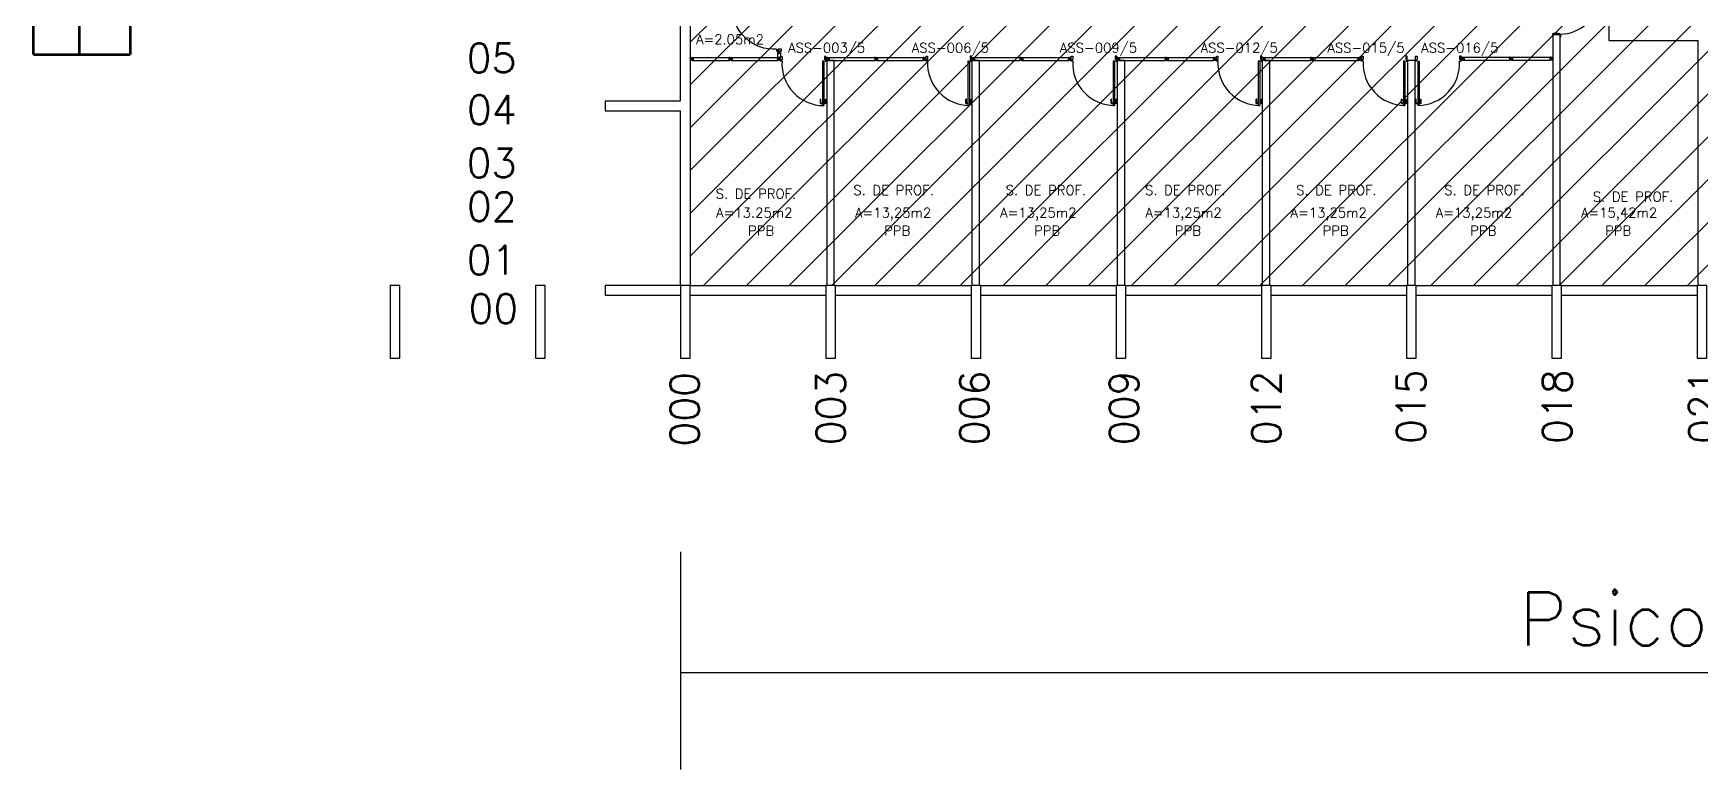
# Model space of a CAD drawing. Extents: x -248 to -11, y 347 to 447.
# Drawn here: x -247.64 to -213.19, y 351.06 to 366.27 of the extents above; entities that cross this region are included whole.
import ezdxf
from ezdxf.enums import TextEntityAlignment as Align

# ---------------------------------------------------------------- set-up
doc = ezdxf.new("R2010")
doc.units = 0
doc.header["$LTSCALE"] = 0.02
doc.header["$MEASUREMENT"] = 0
doc.header["$PDMODE"] = 99
doc.layers.get('0').update_dxf_attribs({"linetype": 'CONTINUOUS'})
doc.layers.get('DEFPOINTS').update_dxf_attribs({"linetype": 'CONTINUOUS'})
for name, color, linetype in [('1', 1, 'CONTINUOUS'), ('ALV', 2, 'CONTINUOUS'), ('AREA', 2, 'CONTINUOUS'), ('DIV', 2, 'CONTINUOUS'), ('ESTR', 3, 'CONTINUOUS'), ('MARCO', 2, 'CONTINUOUS'), ('MAÇANETA', 1, 'CONTINUOUS'), ('NOPILAR1', 2, 'CONTINUOUS'), ('PORTA', 2, 'CONTINUOUS'), ('TEXT_CENTRO_CUSTO', 1, 'CONTINUOUS'), ('TEXTO', 2, 'CONTINUOUS'), ('TEXTO-CENTRO-CUSTO', 2, 'CONTINUOUS'), ('TEXTO-ENDEREÇO', 2, 'CONTINUOUS'), ('TXT-IDENTIFICAÇÃO', 4, 'CONTINUOUS')]:
    doc.layers.add(name, color=color, linetype=linetype)
doc.styles.add('1', font='romans.shx', dxfattribs={"height": 1.1})
doc.styles.add('LEGENDA', font='romans.shx', dxfattribs={"height": 0.2})
doc.styles.add('NOPILAR', font='simplex.shx', dxfattribs={"height": 0.6})
doc.styles.add('UNB-100', font='simplex.shx', dxfattribs={"height": 0.2})
doc.styles.add('UNB-100-1', font='simplex.shx', dxfattribs={"height": 0.2})
doc.dimstyles.new('1-600', dxfattribs={"dimtxt": 1.1, "dimasz": 2.5, "dimexe": 2, "dimexo": 4, "dimgap": 0.2, "dimtad": 1, "dimdec": 0, "dimzin": 4, "dimdsep": 46, "dimlunit": 6, "dimtxsty": '1', "dimblk1": 'NONE', "dimblk2": 'NONE', "dimsah": 1, "dimcen": 0, "dimclrd": 2, "dimclre": 2, "dimclrt": 2, "dimadec": 0, "dimazin": 0, "dimtfac": 1, "dimtdec": 0, "dimtmove": 2, "dimatfit": 3, "dimldrblk": 'NONE', "dimfxl": 0, "dimtolj": 1, "dimtzin": 0, "dimarcsym": 0})

# ---------------------------------------------------------------- blocks, each defined once
blk = doc.blocks.new('PILAR-SSS')
blk.add_lwpolyline([(0.003, -72.467), (0.003, -73.967), (0.203, -73.967), (0.203, -72.467)], close=True)
blk = doc.blocks.new('PDV2D-SSS')
for p, q in [((-0.148, 0.925), (-0.108, 0.925)), ((-0.148, 0.925), (-0.148, 0.835)), ((-0.138, 0.835), (-0.148, 0.835)), ((-0.138, 0.915), (-0.108, 0.915)), ((-0.138, 0.915), (-0.138, 0.835)), ((-0.106, 0.965), (-0.076, 0.965)), ((-0.106, 0.05), (-0.106, 0.965)), ((-0.076, 0.05), (-0.076, 0.965)), ((-0.034, 0.925), (-0.074, 0.925)), ((-0.044, 0.915), (-0.074, 0.915)), ((-0.044, 0.915), (-0.044, 0.835)), ((-0.044, 0.835), (-0.034, 0.835)), ((-0.034, 0.925), (-0.034, 0.835)), ((-0.95, 0.05), (-0.97, 0.05)), ((-0.97, 0.05), (-0.97, 0.035)), ((-0.97, 0.035), (-0.97, -0.035)), ((-0.95, 0.02), (-0.95, 0.05)), ((-0.95, 0.02), (-0.94, 0.02)), ((-0.94, -0.05), (-0.94, 0.02)), ((-0.076, 0.05), (-0.106, 0.05)), ((-0.051, 0.02), (-0.061, 0.02)), ((-0.061, -0.05), (-0.061, 0.02)), ((-0.051, 0.05), (-0.031, 0.05)), ((-0.051, 0.02), (-0.051, 0.05)), ((-0.031, 0.05), (-0.031, -0.05)), ((-0.97, -0.035), (-0.97, -0.05)), ((-0.97, -0.05), (-0.94, -0.05)), ((-0.031, -0.05), (-0.061, -0.05))]:
    blk.add_line(p, q)
at = {"color": 1}
blk.add_arc((-0.076, 0.1), 0.865, 90, 183.3214, dxfattribs=at)
blk = doc.blocks.new('PDV2E-SSS')
at = {"layer": 'DIV'}
for p, q in [((0.034, 0.925), (0.034, 0.835)), ((0.034, 0.925), (0.074, 0.925)), ((0.044, 0.835), (0.034, 0.835)), ((0.044, 0.915), (0.044, 0.835)), ((0.044, 0.915), (0.074, 0.915)), ((0.076, 0.05), (0.076, 0.965)), ((0.106, 0.965), (0.076, 0.965)), ((0.106, 0.05), (0.106, 0.965)), ((0.148, 0.925), (0.108, 0.925)), ((0.138, 0.915), (0.108, 0.915)), ((0.138, 0.915), (0.138, 0.835)), ((0.138, 0.835), (0.148, 0.835)), ((0.148, 0.925), (0.148, 0.835)), ((0.031, 0.05), (0.031, -0.05)), ((0.051, 0.05), (0.031, 0.05)), ((0.051, 0.02), (0.051, 0.05)), ((0.051, 0.02), (0.061, 0.02)), ((0.061, -0.05), (0.061, 0.02)), ((0.076, 0.05), (0.106, 0.05)), ((0.95, 0.02), (0.94, 0.02)), ((0.94, -0.05), (0.94, 0.02)), ((0.95, 0.02), (0.95, 0.05)), ((0.95, 0.05), (0.97, 0.05)), ((0.97, 0.05), (0.97, 0.035)), ((0.97, 0.035), (0.97, -0.035)), ((0.031, -0.05), (0.061, -0.05)), ((0.97, -0.05), (0.94, -0.05)), ((0.97, -0.035), (0.97, -0.05))]:
    blk.add_line(p, q, dxfattribs=at)
at = {"layer": 'DIV', "color": 1}
blk.add_arc((0.076, 0.1), 0.865, 356.6786, 90, dxfattribs=at)
blk = doc.blocks.new('DIVMT-SSS')
for p, q in [((-0.03, 0.008), (-0.03, 0.03)), ((-0.006, 0.03), (-0.03, 0.03)), ((-0.03, 0.008), (-0.02, 0.008)), ((-0.02, -0.008), (-0.02, 0.008)), ((-0.006, 0.02), (-0.006, 0.03)), ((0.006, 0.02), (-0.006, 0.02)), ((-0.005, 0), (0.005, 0)), ((0.005, 0), (-0.005, 0)), ((0, 0.005), (0, -0.005)), ((0, -0.005), (0, 0.005)), ((0.006, 0.03), (0.03, 0.03)), ((0.006, 0.02), (0.006, 0.03)), ((0.03, 0.008), (0.02, 0.008)), ((0.02, -0.008), (0.02, 0.008)), ((0.03, 0.008), (0.03, 0.03)), ((-0.03, -0.008), (-0.03, -0.03)), ((-0.03, -0.008), (-0.02, -0.008)), ((-0.03, -0.03), (-0.03, -0.97)), ((-0.03, -0.03), (-0.009, -0.03)), ((0.03, -0.03), (-0.03, -0.03)), ((-0.03, -0.03), (-0.006, -0.03)), ((-0.009, -0.03), (-0.027, -0.03)), ((-0.006, -0.02), (-0.006, -0.03)), ((-0.006, -0.02), (0.006, -0.02)), ((-0.006, -0.02), (-0.006, -0.03)), ((0.006, -0.02), (-0.006, -0.02)), ((0.005, -0.03), (-0.005, -0.03)), ((0.006, -0.02), (0.006, -0.03)), ((0.006, -0.02), (0.006, -0.03)), ((0.03, -0.03), (0.006, -0.03)), ((0.03, -0.008), (0.02, -0.008)), ((0.03, -0.008), (0.03, -0.03)), ((0.03, -0.03), (0.03, -0.97)), ((0.03, -0.97), (-0.03, -0.97)), ((-0.006, -0.98), (-0.006, -0.97)), ((-0.006, -0.98), (0.006, -0.98)), ((0.006, -1.001), (-0.006, -1.001)), ((0.005, -0.97), (-0.005, -0.97)), ((0, -0.994), (0, -1.007)), ((0, -1.02), (0, -1.021)), ((0.006, -0.98), (0.006, -0.97))]:
    blk.add_line(p, q)
blk = doc.blocks.new('MTT-SSS')
for p, q in [((-0.008, 0.03), (-0.03, 0.03)), ((-0.03, 0.03), (-0.03, 0.006)), ((-0.0185, 0.006), (-0.03, 0.006)), ((-0.0185, -0.006), (-0.0185, 0.006)), ((-0.008, 0.03), (-0.008, 0.02)), ((-0.008, 0.02), (0.008, 0.02)), ((-0.0051, 0), (0.0051, 0)), ((0, -0.0051), (0, 0.0051)), ((0.008, 0.03), (0.03, 0.03)), ((0.008, 0.03), (0.008, 0.02)), ((0.0205, -0.006), (0.0205, 0.006)), ((0.0205, 0.006), (0.03, 0.006)), ((0.03, 0.006), (0.03, 0.03)), ((-0.03, -0.03), (-0.03, -0.006)), ((-0.0185, -0.006), (-0.03, -0.006)), ((-0.008, -0.03), (-0.03, -0.03)), ((-0.008, -0.02), (0.008, -0.02)), ((-0.008, -0.03), (-0.008, -0.02)), ((0.008, -0.03), (0.008, -0.02)), ((0.008, -0.03), (0.03, -0.03)), ((0.0205, -0.006), (0.03, -0.006)), ((0.03, -0.006), (0.03, -0.03))]:
    blk.add_line(p, q)
blk = doc.blocks.new('DOOR-80-SSS')
at = {"layer": 'MAÇANETA'}
for p, q in [((-0.08, -0.755), (-0.08, -0.665)), ((-0.08, -0.665), (-0.075, -0.665)), ((-0.075, -0.755), (-0.075, -0.665)), ((0.01, -0.755), (0.01, -0.665)), ((0.015, -0.665), (0.01, -0.665)), ((0.015, -0.755), (0.015, -0.665)), ((-0.08, -0.755), (-0.053, -0.755)), ((-0.075, -0.735), (-0.053, -0.735)), ((-0.053, -0.728), (-0.05, -0.728)), ((-0.053, -0.763), (-0.053, -0.728)), ((-0.053, -0.763), (-0.05, -0.763)), ((-0.012, -0.728), (-0.015, -0.728)), ((-0.012, -0.763), (-0.015, -0.763)), ((-0.012, -0.763), (-0.012, -0.728)), ((0.01, -0.735), (-0.012, -0.735)), ((0.015, -0.755), (-0.012, -0.755))]:
    blk.add_line(p, q, dxfattribs=at)
at = {"layer": 'PORTA'}
for p, q in [((-0.05, -0.8), (-0.05, 0)), ((-0.015, 0), (-0.05, 0)), ((-0.015, -0.8), (-0.015, 0)), ((-0.05, -0.8), (-0.015, -0.8))]:
    blk.add_line(p, q, dxfattribs=at)
at = {"layer": 'PORTA', "color": 1}
blk.add_arc((-0.02, 0), 0.8, 180, 267.8509, dxfattribs=at)
blk = doc.blocks.new('*D66')
at = {"color": 2, "linetype": 'ByBlock'}
for p, q in [((-234.266, 355.563), (-234.266, 351.063)), ((-192.266, 355.563), (-192.266, 351.063)), ((-192.266, 353.063), (-234.266, 353.063))]:
    blk.add_line(p, q, dxfattribs=at)
at = {"layer": 'DEFPOINTS', "color": 0, "linetype": 'ByBlock'}
for p in [(-234.266, 359.563), (-192.266, 359.563), (-234.266, 353.063)]:
    blk.add_point(p, dxfattribs=at)
at = {"color": 2, "linetype": 'ByBlock', "insert": (-213.266, 353.996), "char_height": 1.1, "attachment_point": 5, "style": '1'}
blk.add_mtext('\\A1;Psicologia', dxfattribs=at)
blk = doc.blocks.new('_NONE')
at = {"color": 0, "linetype": 'ByBlock'}
blk.add_circle((0, 0), 0.25, dxfattribs=at)

msp = doc.modelspace()

# ---------------------------------------------------------------- hatches: boundary and pattern name
at = {"layer": '1'}
h = msp.add_hatch(dxfattribs=at)
h.set_pattern_fill('ANSI31', color=256, scale=5, angle=180, style=0)
h.paths.add_polyline_path([(-216.066, 372.963), (-216.066, 379.253), (-234.066, 379.253), (-234.066, 361.063), (-192.241, 361.063), (-192.241, 371.063), (-192.241, 372.913)])

# ---------------------------------------------------------------- linework, layer by layer
at = {"layer": 'ALV'}
for p, q in [((-234.274, 367.847), (-234.274, 364.873)), ((-234.068, 366.913), (-234.068, 361.063)), ((-215.091, 367.125), (-215.091, 366.124)), ((-216.241, 361.063), (-216.241, 366.248)), ((-216.241, 366.248), (-216.091, 366.248)), ((-216.091, 361.063), (-216.091, 366.248)), ((-215.091, 366.124), (-213.241, 366.124)), ((-213.241, 361.063), (-213.241, 366.124)), ((-231.241, 361.063), (-231.241, 365.713)), ((-231.091, 365.713), (-231.241, 365.713)), ((-231.091, 361.063), (-231.091, 365.713)), ((-228.241, 361.063), (-228.241, 365.713)), ((-228.091, 365.713), (-228.241, 365.713)), ((-228.091, 361.063), (-228.091, 365.713)), ((-225.241, 361.063), (-225.241, 365.713)), ((-225.091, 365.713), (-225.241, 365.713)), ((-225.091, 361.063), (-225.091, 365.713)), ((-222.241, 361.063), (-222.241, 365.713)), ((-222.091, 365.713), (-222.241, 365.713)), ((-222.091, 361.063), (-222.091, 365.713)), ((-219.241, 361.063), (-219.241, 365.713)), ((-219.091, 365.713), (-219.241, 365.713)), ((-219.091, 361.063), (-219.091, 365.713)), ((-235.824, 364.873), (-235.824, 364.673)), ((-234.274, 364.873), (-235.824, 364.873)), ((-235.824, 364.673), (-234.276, 364.673)), ((-234.276, 364.673), (-234.276, 361.063)), ((-234.276, 361.063), (-235.824, 361.063)), ((-235.824, 361.063), (-235.824, 360.863)), ((-234.066, 361.063), (-231.266, 361.063)), ((-231.066, 361.063), (-228.266, 361.063)), ((-228.066, 361.063), (-225.266, 361.063)), ((-225.066, 361.063), (-222.266, 361.063)), ((-222.066, 361.063), (-219.266, 361.063)), ((-219.066, 361.063), (-216.266, 361.063)), ((-216.066, 361.063), (-213.266, 361.063)), ((-235.824, 360.863), (-234.266, 360.863)), ((-234.066, 360.863), (-231.266, 360.863)), ((-231.066, 360.863), (-228.266, 360.863)), ((-228.066, 360.863), (-225.266, 360.863)), ((-225.066, 360.863), (-222.266, 360.863)), ((-222.066, 360.863), (-219.266, 360.863)), ((-219.066, 360.863), (-216.266, 360.863)), ((-216.066, 360.863), (-213.266, 360.863))]:
    msp.add_line(p, q, dxfattribs=at)
at = {"layer": 'DIV'}
for p, q in [((-232.262, 365.892), (-232.262, 365.914)), ((-232.238, 365.914), (-232.262, 365.914)), ((-232.262, 365.892), (-232.252, 365.892)), ((-232.262, 365.876), (-232.262, 365.854)), ((-232.262, 365.876), (-232.252, 365.876)), ((-232.262, 365.854), (-232.241, 365.854)), ((-232.202, 365.854), (-232.262, 365.854)), ((-232.262, 365.854), (-232.238, 365.854)), ((-232.262, 365.854), (-232.262, 365.777)), ((-232.241, 365.854), (-232.259, 365.854)), ((-232.252, 365.876), (-232.252, 365.892)), ((-232.238, 365.904), (-232.238, 365.914)), ((-232.226, 365.904), (-232.238, 365.904)), ((-232.238, 365.863), (-232.238, 365.854)), ((-232.238, 365.863), (-232.226, 365.863)), ((-232.238, 365.863), (-232.238, 365.854)), ((-232.226, 365.863), (-232.238, 365.863)), ((-232.237, 365.884), (-232.226, 365.884)), ((-232.226, 365.884), (-232.237, 365.884)), ((-232.227, 365.854), (-232.237, 365.854)), ((-232.232, 365.889), (-232.232, 365.879)), ((-232.232, 365.879), (-232.232, 365.889)), ((-232.232, 365.864), (-232.232, 365.863)), ((-232.226, 365.914), (-232.202, 365.914)), ((-232.226, 365.904), (-232.226, 365.914)), ((-232.226, 365.863), (-232.226, 365.854)), ((-232.226, 365.863), (-232.226, 365.854)), ((-232.202, 365.854), (-232.226, 365.854)), ((-232.202, 365.892), (-232.212, 365.892)), ((-232.212, 365.876), (-232.212, 365.892)), ((-232.202, 365.876), (-232.212, 365.876)), ((-232.202, 365.892), (-232.202, 365.914)), ((-232.202, 365.876), (-232.202, 365.854)), ((-232.202, 365.854), (-232.202, 365.777)), ((-234.068, 365.752), (-234.068, 365.776)), ((-234.046, 365.776), (-234.068, 365.776)), ((-234.058, 365.752), (-234.068, 365.752)), ((-234.068, 365.74), (-234.068, 365.716)), ((-234.058, 365.74), (-234.068, 365.74)), ((-234.046, 365.716), (-234.068, 365.716)), ((-234.058, 365.752), (-234.058, 365.74)), ((-234.046, 365.776), (-234.046, 365.766)), ((-234.03, 365.766), (-234.046, 365.766)), ((-234.046, 365.716), (-234.046, 365.726)), ((-234.03, 365.726), (-234.046, 365.726)), ((-234.043, 365.746), (-234.033, 365.746)), ((-234.033, 365.746), (-234.043, 365.746)), ((-234.038, 365.741), (-234.038, 365.751)), ((-234.038, 365.751), (-234.038, 365.741)), ((-234.03, 365.776), (-234.008, 365.776)), ((-234.03, 365.776), (-234.03, 365.766)), ((-234.03, 365.716), (-234.03, 365.726)), ((-234.03, 365.716), (-234.008, 365.716)), ((-234.018, 365.746), (-234.017, 365.746)), ((-234.017, 365.752), (-234.008, 365.752)), ((-234.017, 365.74), (-234.017, 365.752)), ((-234.017, 365.752), (-234.008, 365.752)), ((-234.017, 365.752), (-234.017, 365.74)), ((-234.017, 365.74), (-234.008, 365.74)), ((-234.017, 365.74), (-234.008, 365.74)), ((-234.008, 365.776), (-233.262, 365.776)), ((-234.008, 365.776), (-234.008, 365.716)), ((-234.008, 365.776), (-234.008, 365.752)), ((-234.008, 365.751), (-234.008, 365.741)), ((-234.008, 365.716), (-234.008, 365.74)), ((-234.008, 365.716), (-234.008, 365.737)), ((-234.008, 365.737), (-234.008, 365.719)), ((-234.008, 365.716), (-233.262, 365.716)), ((-233.262, 365.716), (-233.262, 365.776)), ((-232.202, 365.777), (-232.262, 365.777)), ((-232.238, 365.767), (-232.238, 365.777)), ((-232.238, 365.767), (-232.226, 365.767)), ((-232.225, 365.746), (-232.238, 365.746)), ((-232.227, 365.777), (-232.237, 365.777)), ((-232.232, 365.753), (-232.232, 365.739)), ((-232.232, 365.727), (-232.232, 365.726)), ((-232.226, 365.767), (-232.226, 365.777)), ((-217.118, 365.78), (-217.14, 365.78)), ((-217.14, 365.756), (-217.14, 365.78)), ((-217.13, 365.756), (-217.14, 365.756)), ((-217.13, 365.744), (-217.14, 365.744)), ((-217.14, 365.744), (-217.14, 365.72)), ((-217.118, 365.72), (-217.14, 365.72)), ((-217.13, 365.756), (-217.13, 365.744)), ((-217.118, 365.78), (-217.118, 365.77)), ((-217.102, 365.77), (-217.118, 365.77)), ((-217.102, 365.73), (-217.118, 365.73)), ((-217.118, 365.72), (-217.118, 365.73)), ((-217.104, 365.75), (-217.115, 365.75)), ((-217.115, 365.75), (-217.104, 365.75)), ((-217.11, 365.755), (-217.11, 365.745)), ((-217.11, 365.745), (-217.11, 365.755)), ((-217.102, 365.78), (-217.102, 365.77)), ((-217.102, 365.78), (-217.08, 365.78)), ((-217.102, 365.72), (-217.102, 365.73)), ((-217.102, 365.72), (-217.08, 365.72)), ((-217.089, 365.756), (-217.089, 365.744)), ((-217.089, 365.756), (-217.08, 365.756)), ((-217.089, 365.744), (-217.089, 365.756)), ((-217.089, 365.756), (-217.08, 365.756)), ((-217.089, 365.744), (-217.08, 365.744)), ((-217.089, 365.744), (-217.08, 365.744)), ((-217.08, 365.78), (-217.08, 365.756)), ((-217.08, 365.78), (-217.08, 365.72)), ((-217.08, 365.78), (-216.304, 365.78)), ((-217.08, 365.755), (-217.08, 365.745)), ((-217.08, 365.72), (-217.08, 365.744)), ((-217.08, 365.741), (-217.08, 365.723)), ((-217.08, 365.72), (-217.08, 365.741)), ((-217.08, 365.72), (-216.304, 365.72)), ((-216.304, 365.78), (-216.304, 365.72)), ((-216.294, 365.756), (-216.304, 365.756)), ((-216.304, 365.755), (-216.304, 365.745)), ((-216.294, 365.744), (-216.304, 365.744)), ((-216.294, 365.744), (-216.294, 365.756)), ((-216.28, 365.75), (-216.266, 365.75)), ((-216.273, 365.756), (-216.273, 365.744)), ((-216.254, 365.75), (-216.253, 365.75))]:
    msp.add_line(p, q, dxfattribs=at)
at = {"layer": 'MARCO'}
for p, q in [((-216.241, 366.263), (-216.251, 366.263)), ((-216.251, 366.263), (-216.251, 366.213)), ((-216.251, 366.213), (-216.241, 366.213)), ((-216.126, 366.273), (-216.241, 366.273)), ((-216.241, 366.273), (-216.241, 366.263)), ((-216.241, 366.248), (-216.241, 366.263)), ((-216.126, 366.263), (-216.126, 366.273)), ((-216.091, 366.263), (-216.126, 366.263)), ((-216.091, 366.253), (-216.091, 366.263)), ((-216.091, 366.248), (-216.091, 366.253)), ((-216.081, 366.253), (-216.091, 366.253)), ((-216.091, 366.203), (-216.081, 366.203)), ((-216.081, 366.203), (-216.081, 366.253))]:
    msp.add_line(p, q, dxfattribs=at)

# ---------------------------------------------------------------- block references
at = {"layer": 'DIV', "xscale": -1, "rotation": 90.00000004700625}
msp.add_blockref('PDV2E-SSS', (-232.232, 366.884), dxfattribs=at)
at = {"layer": 'DIV'}
for name, p, rotation in [('DIVMT-SSS', (-233.232, 365.746), 89.99999997649687), ('PDV2E-SSS', (-231.231, 365.746), 179.9999999764969), ('DIVMT-SSS', (-231.225, 365.746), 89.99999997649687), ('DIVMT-SSS', (-230.225, 365.746), 89.99999997649687), ('PDV2E-SSS', (-228.224, 365.75), 179.9999999764969), ('DIVMT-SSS', (-228.225, 365.746), 89.99999997649687), ('DIVMT-SSS', (-227.225, 365.746), 89.99999997649687), ('PDV2E-SSS', (-225.224, 365.75), 179.9999999764969), ('DIVMT-SSS', (-225.225, 365.746), 89.99999997649687), ('DIVMT-SSS', (-224.225, 365.746), 89.99999997649687), ('PDV2E-SSS', (-222.224, 365.75), 179.9999999764969), ('DIVMT-SSS', (-222.225, 365.746), 89.99999997649687), ('DIVMT-SSS', (-221.225, 365.746), 89.99999997649687), ('PDV2E-SSS', (-219.224, 365.75), 179.9999999764969), ('PDV2D-SSS', (-219.112, 365.75), 179.9999999764969), ('DIVMT-SSS', (-218.11, 365.75), 89.99999997649687)]:
    msp.add_blockref(name, p, dxfattribs=dict(at, rotation=rotation))
for p in [(-232.232, 365.746), (-229.225, 365.746), (-226.225, 365.746), (-223.225, 365.746), (-220.225, 365.746), (-216.273, 365.75)]:
    msp.add_blockref('MTT-SSS', p, dxfattribs=at)
at = {"layer": 'ESTR'}
for p in [(-240.269, 433.53), (-237.269, 433.53), (-234.269, 433.53), (-234.269, 433.53), (-231.269, 433.53), (-228.269, 433.53), (-225.269, 433.53), (-222.269, 433.53), (-219.269, 433.53), (-216.269, 433.53), (-213.269, 433.53)]:
    msp.add_blockref('PILAR-SSS', p, dxfattribs=at)
at = {"layer": 'PORTA', "rotation": 89.9999999790701}
msp.add_blockref('DOOR-80-SSS', (-216.091, 367.078), dxfattribs=at)

# ---------------------------------------------------------------- texts
at = {"layer": 'AREA', "style": 'UNB-100'}
for s, p in [('A=2.05m2', (-233.949, 366.049)), ('A=13.25m2', (-233.532, 362.469)), ('A=13,25m2', (-230.664, 362.469)), ('A=13,25m2', (-227.664, 362.469)), ('A=13,25m2', (-224.664, 362.469)), ('A=13,25m2', (-221.664, 362.469)), ('A=13,25m2', (-218.664, 362.469)), ('A=15,42m2', (-215.664, 362.469))]:
    msp.add_text(s, height=0.2, dxfattribs=at).set_placement(p)
at = {"layer": 'NOPILAR1'}
for s, rotation, style, p in [('05', 359.9065, 'LEGENDA', (-238.687, 365.463)), ('04', 359.9065, 'LEGENDA', (-238.683, 364.399)), ('03', 359.9065, 'LEGENDA', (-238.687, 363.294)), ('02', 359.9065, 'LEGENDA', (-238.683, 362.397)), ('01', 359.9065, 'LEGENDA', (-238.687, 361.293)), ('00', 359.9065, 'LEGENDA', (-238.649, 360.286)), ('000', 90, 'NOPILAR', (-233.882, 357.736)), ('003', 90, 'NOPILAR', (-230.863, 357.763)), ('006', 90, 'NOPILAR', (-227.897, 357.763)), ('009', 90, 'NOPILAR', (-224.805, 357.763)), ('012', 90, 'NOPILAR', (-221.866, 357.763)), ('015', 90, 'NOPILAR', (-218.874, 357.79)), ('018', 90, 'NOPILAR', (-215.855, 357.79)), ('021', 90, 'NOPILAR', (-212.836, 357.79))]:
    msp.add_text(s, height=0.6, rotation=rotation, dxfattribs=dict(at, style=style)).set_placement(p)
at = {"layer": 'TEXT_CENTRO_CUSTO', "style": 'UNB-100'}
for p in [(-232.604, 362.097), (-229.791, 362.097), (-226.693, 362.097), (-223.784, 362.097), (-220.733, 362.097), (-217.681, 362.097), (-214.896, 362.097)]:
    msp.add_text('PPB', height=0.2, dxfattribs=at).set_placement(p, align=Align.CENTER)
at = {"layer": 'TEXTO', "style": 'UNB-100'}
for p in [(-230.697, 362.934), (-227.549, 362.934), (-224.67, 362.934), (-221.548, 362.934), (-218.488, 362.934), (-233.54, 362.86), (-215.419, 362.799)]:
    msp.add_text('S. DE PROF.', height=0.2, dxfattribs=at).set_placement(p)
at = {"layer": 'TEXTO-ENDEREÇO', "style": 'UNB-100-1'}
for s, p in [('ASS-003/5', (-231.249, 365.875)), ('ASS-006/5', (-228.692, 365.875)), ('ASS-009/5', (-225.632, 365.875)), ('ASS-012/5', (-222.725, 365.875)), ('ASS-015/5', (-220.105, 365.875)), ('ASS-016/5', (-218.167, 365.875))]:
    msp.add_text(s, height=0.2, rotation=360, dxfattribs=at).set_placement(p, align=Align.CENTER)
at = {"layer": 'TXT-IDENTIFICAÇÃO', "color": 4, "style": 'LEGENDA'}
msp.add_text('BLOCO ', height=2, rotation=90, dxfattribs=at).set_placement((-245.639, 365.494))

# ---------------------------------------------------------------- dimensions: what is measured, and where the dimension line sits
at = {"layer": 'TEXTO-CENTRO-CUSTO'}
dim = msp.add_aligned_dim(p1=(-192.266, 359.563), p2=(-234.266, 359.563), distance=6.5, text='Psicologia', dimstyle='1-600', dxfattribs=at)
dim.commit()
dim.dimension.update_dxf_attribs({"geometry": '*D66', "text_midpoint": (-213.266, 353.996)})

doc.saveas('drawing.dxf')
